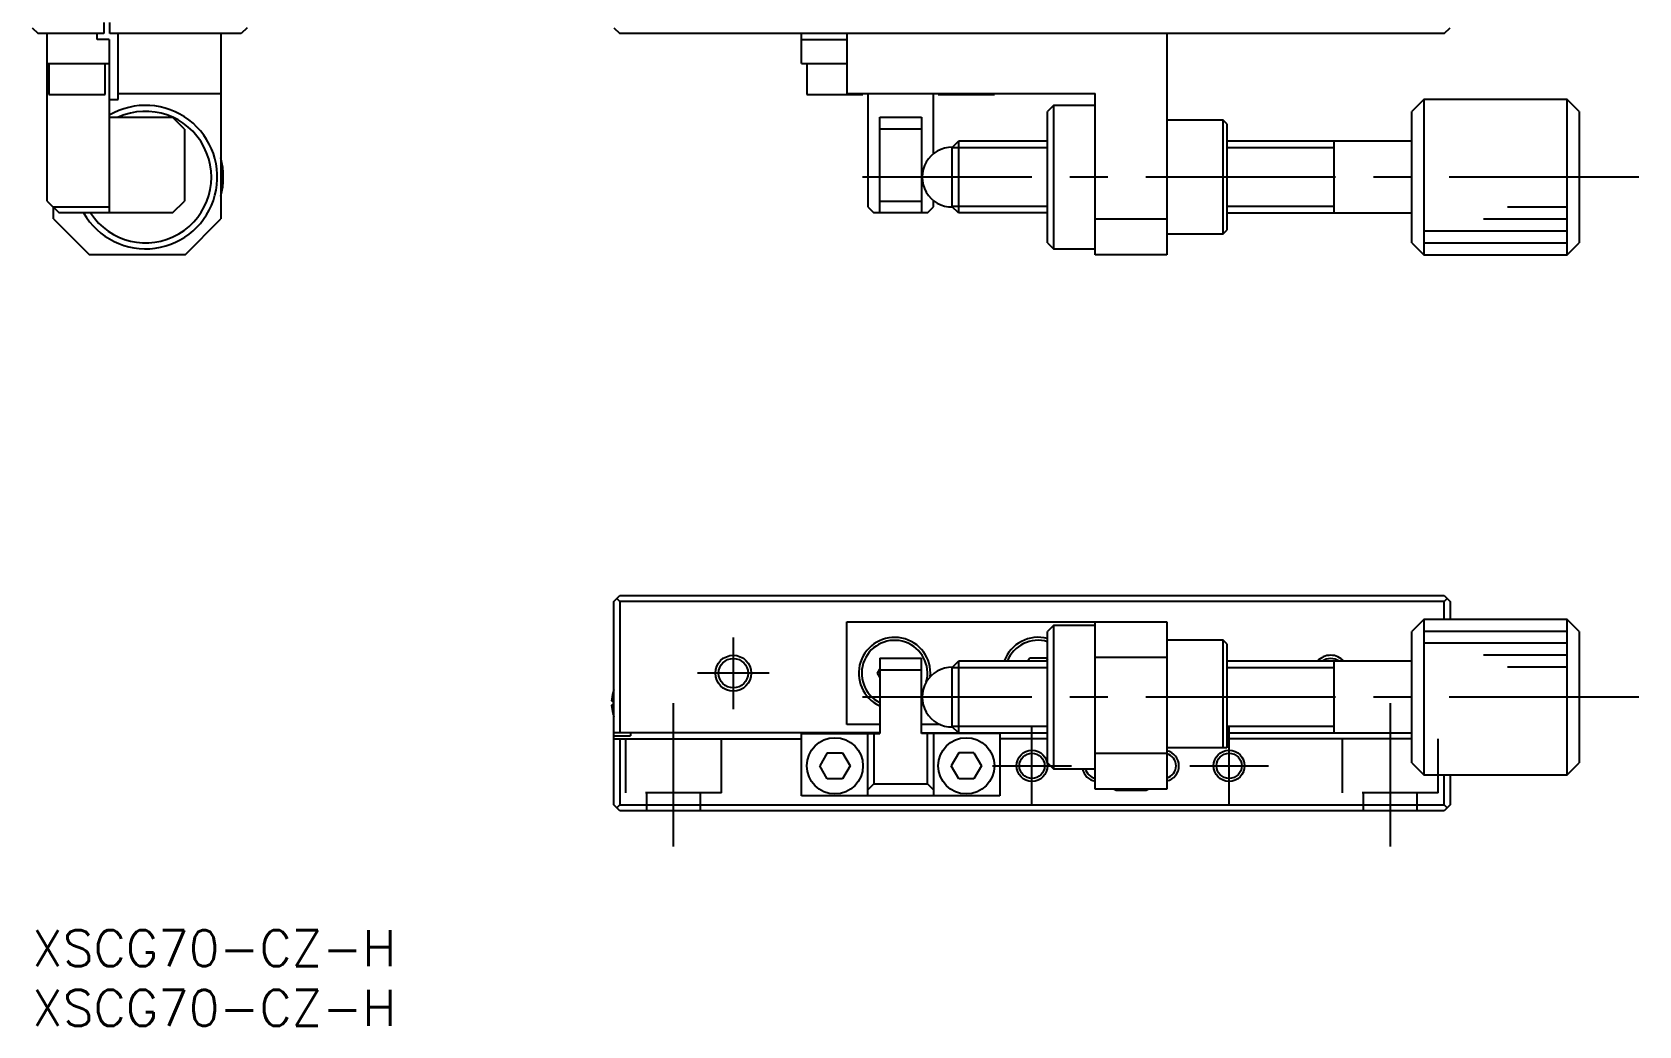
# Model space of a CAD drawing. Extents: x 0 to 292, y -8 to 206.
# Drawn here: x 0 to 134.5, y -8 to 75.1 of the extents above; entities that cross this region are included whole.
import ezdxf

# ---------------------------------------------------------------- set-up
doc = ezdxf.new("R2010")
doc.units = 0
doc.header["$LTSCALE"] = 0.5
doc.linetypes.add('CENTER', pattern=[50.8, 31.75, -6.35, 6.35, -6.35])
doc.linetypes.add('DASHED', pattern=[19.05, 12.7, -6.35])
for name, color, linetype in [('MSM_CENTER', 1, 'CENTER'), ('MSM_CONTINUOUS', 7, 'CONTINUOUS'), ('MSM_DASHED', 4, 'DASHED'), ('MSM_NARROW', 5, 'CONTINUOUS'), ('MSM_PART_NUMBER', 7, 'CONTINUOUS')]:
    doc.layers.add(name, color=color, linetype=linetype)
doc.styles.get("Standard").update_dxf_attribs({"font": 'txt.shx', "height": 3, "bigfont": 'bigfont.shx'})

# ---------------------------------------------------------------- blocks, each defined once
blk = doc.blocks.new('*U2')
at = {"layer": 'MSM_PART_NUMBER'}
blk.add_text('XSCG70-CZ-H', height=3, dxfattribs=at).set_placement((0, -3))
blk = doc.blocks.new('*U3')
at = {"layer": 'MSM_PART_NUMBER'}
blk.add_text('XSCG70-CZ-H', height=3, dxfattribs=at).set_placement((0, -8))

msp = doc.modelspace()

# ---------------------------------------------------------------- linework, layer by layer
at = {"layer": 'MSM_CENTER'}
for p, q in [((134.494929, 63), (69.494929, 63)), ((58.694929, 24.5), (58.694929, 18.500001)), ((61.694928, 21.5), (55.694929, 21.5)), ((53.694929, 7), (53.694929, 19)), ((134.494929, 19.5), (69.494929, 19.5)), ((113.694929, 7), (113.694929, 19)), ((83.694929, 10.45), (83.694929, 17.05)), ((100.194929, 10.45), (100.194929, 17.05)), ((80.394929, 13.75), (86.994929, 13.75)), ((96.894929, 13.75), (103.494929, 13.75))]:
    msp.add_line(p, q, dxfattribs=at)
at = {"layer": 'MSM_CONTINUOUS'}
for p, q in [((0, 75.5), (0.5, 75)), ((6, 75.938562), (6, 75)), ((6.5, 75), (6.5, 75.938562)), ((18, 75.5), (17.5, 75)), ((48.694929, 75.5), (49.194929, 75)), ((118.194929, 75), (118.694929, 75.5)), ((6, 75), (0.5, 75)), ((1.25, 61), (1.25, 75)), ((5.45, 74.5), (5.45, 75)), ((6.45, 74.5), (5.45, 74.5)), ((6.45, 74.5), (6.45, 60)), ((17.5, 75), (6.5, 75)), ((7.2, 69.5), (7.2, 75)), ((15.8, 75), (15.8, 59.5)), ((118.194929, 75), (49.194929, 75)), ((64.394929, 72.5), (64.394929, 75)), ((64.394929, 74.5), (68.194929, 74.5)), ((68.194929, 75), (68.194929, 70)), ((94.994929, 75), (94.994929, 56.5)), ((1.25, 72.5), (6.45, 72.5)), ((1.4, 72.5), (1.4, 69.9)), ((6.1, 69.9), (6.1, 72.5)), ((64.394929, 72.5), (68.194929, 72.5)), ((64.844929, 72.5), (64.844929, 69.9)), ((7.2, 70), (15.8, 70)), ((68.194929, 70), (88.994929, 70)), ((69.544929, 69.9), (69.544929, 70)), ((69.944929, 70), (69.944929, 60.5)), ((75.444929, 64.961505), (75.444929, 70)), ((75.844929, 70), (75.844929, 69.9)), ((80.544929, 69.9), (80.544929, 70)), ((88.994929, 56.5), (88.994929, 70)), ((1.4, 69.9), (6.1, 69.9)), ((6.45, 69.5), (7.2, 69.5)), ((64.844929, 69.9), (69.544929, 69.9)), ((75.844929, 69.9), (80.544929, 69.9)), ((85.494929, 69), (84.994929, 68.5)), ((85.494929, 69), (85.494929, 57)), ((88.994929, 69), (85.494929, 69)), ((116.494929, 69.5), (115.494929, 68.5)), ((116.494929, 69.5), (116.494929, 56.5)), ((128.494929, 69.5), (116.494929, 69.5)), ((128.494929, 56.5), (128.494929, 69.5)), ((129.494929, 68.5), (128.494929, 69.5)), ((6.45, 68), (11.75, 68)), ((12.75, 67), (11.75, 68)), ((70.944929, 68), (74.444929, 68)), ((70.944929, 60), (70.944929, 68)), ((74.444929, 68), (74.444929, 60)), ((84.994929, 57.5), (84.994929, 68.5)), ((99.694929, 67.75), (94.994929, 67.75)), ((99.694929, 58.25), (99.694929, 67.75)), ((99.994929, 67.45), (99.694929, 67.75)), ((99.994929, 67.45), (99.994929, 58.55)), ((115.494929, 57.5), (115.494929, 68.5)), ((129.494929, 68.5), (129.494929, 57.5)), ((12.75, 67), (12.75, 61)), ((74.444929, 67), (70.944929, 67)), ((76.994929, 65.4585), (77.536429, 66)), ((77.536429, 66), (77.536429, 60)), ((84.99493, 66), (77.536429, 66)), ((115.494929, 66), (99.994949, 66)), ((108.994929, 59.999995), (108.994929, 66.000005)), ((76.994929, 65.4585), (76.994929, 60.5415)), ((1.25, 61), (2.25, 60)), ((11.75, 60), (12.75, 61)), ((70.944929, 61), (74.444929, 61)), ((75.444929, 60.5), (75.444929, 61.038495)), ((77.536429, 60), (76.994929, 60.5415)), ((1.75, 60.5), (6.45, 60.5)), ((1.8, 59.5), (1.8, 60.45)), ((1.8, 59.5), (4.8, 56.5)), ((11.75, 60), (2.25, 60)), ((12.8, 56.5), (15.8, 59.5)), ((69.944929, 60.5), (70.444929, 60)), ((74.944929, 60), (70.444929, 60)), ((74.944929, 60), (75.444929, 60.5)), ((84.99493, 60), (77.536429, 60)), ((88.994929, 59.5), (94.994929, 59.5)), ((99.994949, 60), (115.494929, 60)), ((94.994929, 58.25), (99.694929, 58.25)), ((99.694929, 58.25), (99.994929, 58.55)), ((12.8, 56.5), (4.8, 56.5)), ((84.994929, 57.5), (85.494929, 57)), ((85.494929, 57), (88.994929, 57)), ((94.994929, 56.5), (88.994929, 56.5)), ((115.494929, 57.5), (116.494929, 56.5)), ((116.494929, 56.5), (128.494929, 56.5)), ((128.494929, 56.5), (129.494929, 57.5)), ((48.694929, 27.5), (49.194929, 28)), ((48.694929, 10.5), (48.694929, 27.5)), ((48.944929, 27.75), (49.194929, 27.5)), ((49.194929, 28), (118.194929, 28)), ((118.194929, 27.5), (49.194929, 27.5)), ((49.194929, 27.5), (49.194929, 16.5)), ((118.194929, 28), (118.694929, 27.5)), ((118.194929, 27.5), (118.444929, 27.75)), ((118.194929, 26), (118.194929, 27.5)), ((118.694929, 27.5), (118.694929, 26)), ((68.194929, 17.2), (68.194929, 25.8)), ((68.194929, 25.8), (94.994929, 25.8)), ((88.994929, 11.8), (88.994929, 25.8)), ((94.994929, 25.8), (94.994929, 11.8)), ((116.494929, 26), (115.494929, 25)), ((116.494929, 26), (116.494929, 13)), ((128.494929, 26), (116.494929, 26)), ((128.494929, 13), (128.494929, 26)), ((129.494929, 25), (128.494929, 26)), ((85.494929, 25.5), (84.994929, 25)), ((84.994929, 14), (84.994929, 25)), ((85.494929, 25.5), (85.494929, 13.5)), ((88.994929, 25.5), (85.494929, 25.5)), ((99.694929, 24.25), (94.994929, 24.25)), ((99.694929, 15.25), (99.694929, 24.25)), ((99.994929, 23.95), (99.694929, 24.25)), ((115.494929, 14), (115.494929, 25)), ((129.494929, 25), (129.494929, 14)), ((99.994929, 23.95), (99.994929, 15.25)), ((70.751554, 21.5), (70.944929, 21.834936)), ((70.944929, 22.75), (70.944929, 16.45)), ((70.944929, 22.75), (74.444929, 22.75)), ((74.444929, 21.75), (70.944929, 21.75)), ((74.444929, 16.45), (74.444929, 22.75)), ((76.994929, 21.9585), (77.536429, 22.5)), ((76.994929, 21.9585), (76.994929, 17.0415)), ((77.536429, 22.5), (77.536429, 16.5)), ((84.99493, 22.5), (77.536429, 22.5)), ((83.328904, 22.5), (83.473242, 22.75)), ((84.916617, 22.75), (83.473242, 22.75)), ((84.916617, 22.75), (84.994929, 22.614359)), ((94.994929, 22.8), (88.994929, 22.8)), ((115.494929, 22.5), (99.994929, 22.5)), ((108.994929, 16.499995), (108.994929, 22.500005)), ((70.944929, 21.165064), (70.751554, 21.5)), ((48.505071, 19.18), (48.625408, 19.18)), ((48.620785, 19.888616), (48.625408, 19.886361)), ((48.625408, 19.18), (48.625408, 18.82)), ((48.625408, 18.82), (48.505071, 18.82)), ((48.625408, 18.113639), (48.620785, 18.111384)), ((70.944929, 16.5), (48.694929, 16.5)), ((48.694929, 16.25), (50.094929, 16.25)), ((50.094929, 16.5), (50.094929, 16.25)), ((64.394929, 11.25), (64.394929, 16.45)), ((64.394929, 16.45), (70.944929, 16.45)), ((70.944929, 17.2), (68.194929, 17.2)), ((69.944929, 11.25), (69.944929, 16.45)), ((70.444929, 16.45), (70.444929, 12.25)), ((76.015134, 17.2), (74.444929, 17.2)), ((74.444929, 16.5), (84.99493, 16.5)), ((80.994929, 16.45), (74.444929, 16.45)), ((74.944929, 12.25), (74.944929, 16.45)), ((75.444929, 16.45), (75.444929, 11.25)), ((77.536429, 16.5), (76.994929, 17.0415)), ((80.994929, 16.45), (80.994929, 11.25)), ((99.994929, 16.5), (115.494929, 16.5)), ((48.694929, 16), (64.394929, 16)), ((49.194929, 16), (49.194929, 10.5)), ((66.559844, 14.85), (65.924759, 13.75)), ((66.559844, 14.85), (67.830015, 14.85)), ((67.830015, 14.85), (68.4651, 13.75)), ((77.559844, 14.85), (76.924759, 13.75)), ((78.830015, 14.85), (77.559844, 14.85)), ((78.830015, 14.85), (79.4651, 13.75)), ((84.994929, 16), (80.994929, 16)), ((88.994929, 14.8), (94.994929, 14.8)), ((99.994929, 15.25), (94.994929, 15.25)), ((115.494929, 16), (99.994929, 16)), ((66.559844, 12.65), (65.924759, 13.75)), ((68.4651, 13.75), (67.830015, 12.65)), ((77.559844, 12.65), (76.924759, 13.75)), ((79.4651, 13.75), (78.830015, 12.65)), ((84.994929, 14), (85.494929, 13.5)), ((85.494929, 13.5), (88.994929, 13.5)), ((115.494929, 14), (116.494929, 13)), ((128.494929, 13), (129.494929, 14)), ((67.830015, 12.65), (66.559844, 12.65)), ((70.444929, 12.25), (69.944929, 11.75)), ((70.444929, 12.25), (74.944929, 12.25)), ((75.444929, 11.75), (74.944929, 12.25)), ((78.830015, 12.65), (77.559844, 12.65)), ((116.494929, 13), (128.494929, 13)), ((118.194929, 10.5), (118.194929, 13)), ((118.694929, 13), (118.694929, 10.5)), ((80.994929, 11.25), (64.394929, 11.25)), ((94.994929, 11.8), (88.994929, 11.8)), ((90.570214, 11.8), (90.744929, 11.712642)), ((90.744929, 11.712642), (93.244929, 11.712642)), ((93.244929, 11.712642), (93.419645, 11.8)), ((49.194929, 10), (48.694929, 10.5)), ((49.194929, 10.5), (48.944929, 10.25)), ((49.194929, 10.5), (118.194929, 10.5)), ((118.194929, 10), (49.194929, 10)), ((118.444929, 10.25), (118.194929, 10.5)), ((118.694929, 10.5), (118.194929, 10))]:
    msp.add_line(p, q, dxfattribs=at)
for centre, radius in [((58.694929, 21.5), 1.2295), ((67.194929, 13.75), 2.35), ((78.194929, 13.75), 2.35), ((83.694929, 13.75), 1.0565), ((100.194929, 13.75), 1.0565)]:
    msp.add_circle(centre, radius, dxfattribs=at)
for centre, radius, start, end in [((9.5, 63), 6, 210, 120.55288081), ((9.5, 63), 5.5, 213.055731, 114.61996013), ((9.5, 63), 6.5, 345.749967, 14.250033), ((76.994929, 63), 2.5, 89.05661378, 270.94338622), ((72.194929, 21.5), 3, 354.671098, 245.37568988), ((72.194929, 21.5), 2.75, 344.92334, 242.964308), ((84.194929, 21.5), 3, 74.53399, 160.52879403), ((84.194929, 21.5), 2.75, 73.08761, 158.676314), ((76.994929, 19.5), 2.5, 89.05661378, 270.94338622), ((108.694929, 21.5), 1.2295, 54.42347149, 125.57652851), ((51.694929, 19), 3.194933, 163.893288, 176.770291), ((51.694929, 19), 3.2, 159.635865, 163.877467), ((72.194929, 21.5), 2.75, 324.903199, 329.940607), ((72.194929, 21.5), 3, 318.590378, 320.089172), ((51.694929, 19), 3.194933, 183.229709, 196.106712), ((51.694929, 19), 3.2, 196.122533, 200.364135), ((89.194929, 13.75), 1.0565, 193.68777571, 259.08778526), ((94.694929, 13.75), 1.0565, 286.496453, 73.50351872)]:
    msp.add_arc(centre, radius, start, end, dxfattribs=at)
at = {"layer": 'MSM_DASHED'}
for p, q in [((49.694929, 11.5), (49.694929, 16)), ((57.694929, 11.5), (57.694929, 16)), ((109.694929, 11.5), (109.694929, 16)), ((117.694929, 11.5), (117.694929, 16)), ((57.694929, 11.5), (49.694929, 11.5)), ((51.444929, 10), (51.444929, 11.5)), ((55.944929, 10), (55.944929, 11.5)), ((117.694929, 11.5), (109.694929, 11.5)), ((111.444929, 10), (111.444929, 11.5)), ((115.944929, 10), (115.944929, 11.5))]:
    msp.add_line(p, q, dxfattribs=at)
at = {"layer": 'MSM_NARROW'}
for p, q in [((84.99493, 65.4585), (76.994929, 65.4585)), ((108.994929, 65.4585), (99.99493, 65.4585)), ((84.99493, 60.5415), (76.994929, 60.5415)), ((108.994929, 60.5415), (99.99493, 60.5415)), ((121.494929, 59.5), (128.494929, 59.5)), ((123.494929, 60.5), (128.494929, 60.5)), ((116.494929, 58.5), (128.494929, 58.5)), ((116.494929, 57.5), (128.494929, 57.5)), ((128.494929, 25), (116.494929, 25)), ((128.494929, 24), (116.494929, 24)), ((128.494929, 23), (121.494929, 23)), ((84.99493, 21.9585), (76.994929, 21.9585)), ((108.994929, 21.9585), (99.99493, 21.9585)), ((128.494929, 22), (123.494929, 22)), ((84.99493, 17.0415), (76.994929, 17.0415)), ((108.994929, 17.0415), (99.99493, 17.0415))]:
    msp.add_line(p, q, dxfattribs=at)
for centre, radius in [((58.694929, 21.5), 1.5), ((83.694929, 13.75), 1.3), ((100.194929, 13.75), 1.3)]:
    msp.add_circle(centre, radius, dxfattribs=at)
for centre, radius, start, end in [((108.694929, 21.5), 1.5, 41.81034052, 138.18965948), ((94.694929, 13.75), 1.3, 283.34234115, 76.6576362), ((89.194929, 13.75), 1.3, 191.08751167, 261.1500946)]:
    msp.add_arc(centre, radius, start, end, dxfattribs=at)

# ---------------------------------------------------------------- block references
at = {"layer": 'MSM_CONTINUOUS'}
for name in ['*U2', '*U3']:
    msp.add_blockref(name, (0, 0), dxfattribs=at)

doc.saveas('drawing.dxf')
